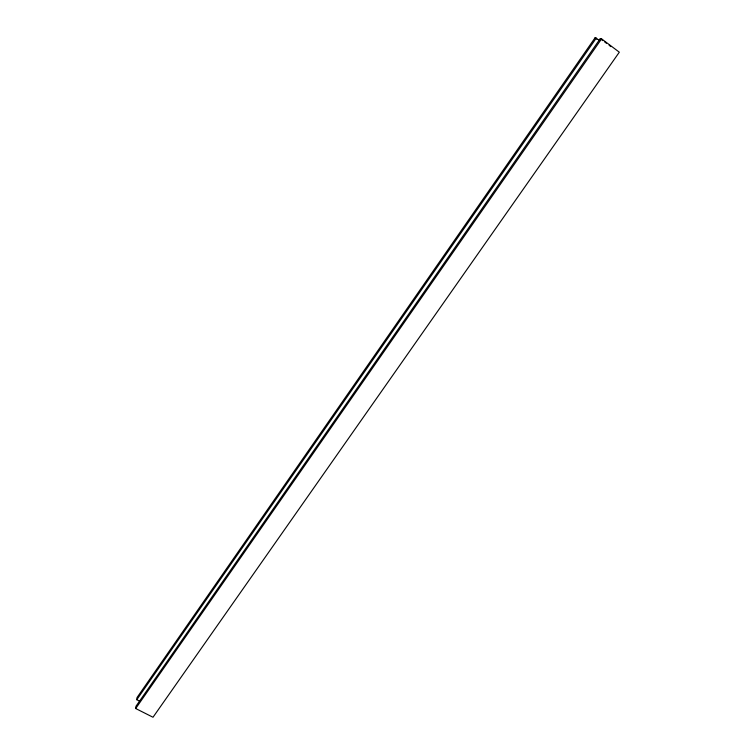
<?xml version="1.0" encoding="UTF-8"?>
<svg xmlns="http://www.w3.org/2000/svg" width="755" height="755" viewBox="0 0 755 755"><rect width="100%" height="100%" fill="white"/><g stroke="black" fill="none" stroke-linecap="round" stroke-linejoin="round"><path stroke-width="1.13" d="M135.683 708.52L135.957 706.293L600.263 38.628L601.575 38.845L619.317 52.189L153.001 717.25L135.683 708.52L601.575 38.845M139.864 701.263L136.778 699.706L137.051 697.526L595.1 37.75L599.885 40.6M136.778 699.706L596.374 37.967M600.263 38.628L602.915 40.628M604.689 41.959L606.463 43.29M609.125 45.291L610.899 46.621M595.1 37.75L596.941 39.128"/></g></svg>
